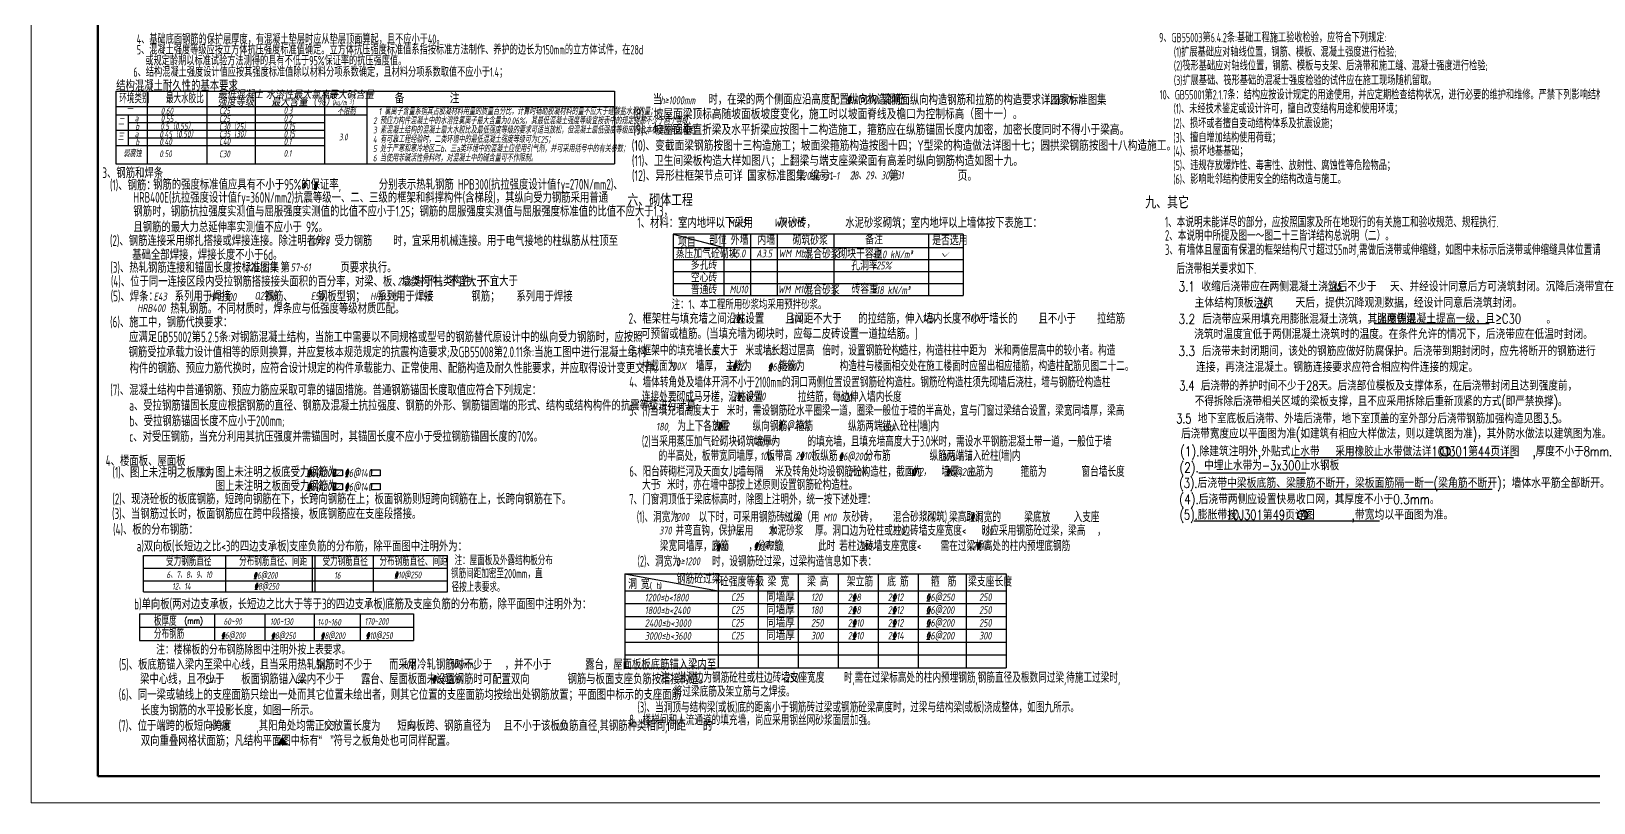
# Model space of a CAD drawing. Extents: x 3968514 to 5230306, y -516551 to -228246.
# Drawn here: x 4070255 to 4128825, y -359553 to -330640 of the extents above; entities that cross this region are included whole.
import ezdxf

# ---------------------------------------------------------------- set-up
doc = ezdxf.new("R2010")
doc.units = 0
doc.header["$LTSCALE"] = 1000
doc.header["$MEASUREMENT"] = 0
doc.layers.add('FRAME', color=3, linetype='Continuous', lineweight=18)
for name, color, linetype in [('PUB_TEXT', 7, 'Continuous'), ('PUB_TITLE', 4, 'Continuous'), ('REIN', 2, 'Continuous'), ('SM', 50, 'Continuous'), ('supertext', 140, 'Continuous'), ('TEXT', 7, 'Continuous'), ('梁__实线', 4, 'Continuous'), ('表格', 3, 'Continuous')]:
    doc.layers.add(name, color=color, linetype=linetype)
doc.styles.add('HZ', font='txt.shx', dxfattribs={"width": 0.8, "bigfont": 'hztxt.shx'})
doc.styles.add('SIM', font='italict.shx', dxfattribs={"width": 0.75, "oblique": 10, "bigfont": 'tssdchn.shx'})
doc.styles.add('TANG', font='simplex.shx', dxfattribs={"width": 0.8, "bigfont": 'hztxts.shx'})
doc.styles.add('TSSD_CHINA', font='tssdeng.shx', dxfattribs={"width": 0.7, "bigfont": 'tssdchn.shx'})
doc.styles.add('TSSD_Norm', font='tssdeng.shx', dxfattribs={"width": 0.7, "bigfont": 'hztxt.shx'})
doc.styles.add('TSSD_REIN', font='Tssdeng.shx', dxfattribs={"width": 0.7, "bigfont": 'hztxt.shx'})
doc.styles.add('黑体', font='simhei.ttf', dxfattribs={"width": 0.8, "height": 0.2})

# ---------------------------------------------------------------- blocks, each defined once
blk = doc.blocks.new('A$C13BB0AFF')
at = {"layer": 'TEXT'}
blk.add_lwpolyline([(13, 149, 31.2, 25.2, 0), (98, 20, 25.2, 0, 0), (346, 251, 0, 0, 0)], format="xyseb", dxfattribs=at)
blk = doc.blocks.new('A$C0B803521')
at = {"layer": 'FRAME', "lineweight": 18}
for p, q in [((-100043, 93652), (-100043, 34252)), ((-100043, 34252), (-15943, 34252))]:
    blk.add_line(p, q, dxfattribs=at)
at = {"layer": 'FRAME', "lineweight": 140}
for p, q in [((-97543, 92652), (-97543, 35252)), ((-97543, 35252), (-16943, 35252))]:
    blk.add_line(p, q, dxfattribs=at)

msp = doc.modelspace()

# ---------------------------------------------------------------- hatches: boundary and pattern name
at = {"layer": 'REIN'}
msp.add_hatch(color=256, dxfattribs=at).paths.add_polyline_path([(4079807.63881, -357360.99426), (4079825.80269, -357360.99426), (4079662.3396, -357106.93797), (4079498.87651, -357360.99426)])

# ---------------------------------------------------------------- linework, layer by layer
at = {"color": 7}
for p, q in [((4073431.25964, -332880.93459), (4073431.25964, -334888.98018)), ((4073431.25964, -332880.93459), (4092124.07736, -332880.93459)), ((4082830.95716, -332881.42387), (4082830.95716, -334637.08537)), ((4082830.95716, -333169.42387), (4082830.95716, -335604.93679)), ((4092124.07736, -332880.93459), (4092124.07736, -334888.98018)), ((4073431.25964, -333421.31868), (4073431.25964, -335604.93679)), ((4092124.07736, -333421.31868), (4092124.07736, -335604.93679))]:
    msp.add_line(p, q, dxfattribs=at)
at = {"color": 3}
for p, q in [((4074601.25964, -332881.42387), (4074601.25964, -334637.08537)), ((4074601.25964, -333169.42387), (4074601.25964, -335604.93679)), ((4076836.24864, -332881.42387), (4076836.24864, -334637.08537)), ((4076836.24864, -333169.42387), (4076836.24864, -335604.93679)), ((4078644.4976, -332881.42387), (4078644.4976, -334637.08537)), ((4078644.4976, -333169.42387), (4078644.4976, -335604.93679)), ((4081253.31035, -332881.42387), (4081253.31035, -334637.08537)), ((4081253.31035, -333169.42387), (4081253.31035, -335604.93679))]:
    msp.add_line(p, q, dxfattribs=at)
for p, q in [((4073431.25964, -333462.13948), (4092124.07736, -333462.13948)), ((4073431.25964, -333773.08537), (4082830.95716, -333773.08537)), ((4073881.25964, -333773.08537), (4073881.25964, -334925.08537)), ((4073431.25964, -334349.08537), (4081253.31035, -334349.08537)), ((4073881.25964, -334061.08537), (4081253.31035, -334061.08537)), ((4073431.25964, -334925.08537), (4081253.31035, -334925.08537)), ((4073881.25964, -334637.08537), (4081253.31035, -334637.08537)), ((4073431.25964, -335604.93679), (4092124.07736, -335604.93679)), ((4094315.31303, -338248.50052), (4096215.31303, -338748.50052)), ((4077121.50071, -352475.9292), (4077121.50071, -353473.27978))]:
    msp.add_line(p, q)
for points in [[(4081594.91797, -347071.13501), (4081919.8206, -347071.13501), (4081919.8206, -347304.79785), (4081594.91797, -347304.79785)], [(4083004.59593, -347071.13501), (4083329.49856, -347071.13501), (4083329.49856, -347304.79785), (4083004.59593, -347304.79785)], [(4081594.91797, -347592.85176), (4081919.8206, -347592.85176), (4081919.8206, -347826.51461), (4081594.91797, -347826.51461)], [(4083004.59593, -347592.85176), (4083329.49856, -347592.85176), (4083329.49856, -347826.51461), (4083004.59593, -347826.51461)]]:
    msp.add_lwpolyline(points, close=True, dxfattribs=at)
at = {"layer": 'PUB_TEXT'}
for p, q in [((4074456.92847, -351652.78275), (4074456.92847, -350284.65278)), ((4074456.92847, -350764.78705), (4085857.01118, -350764.78705)), ((4074457.42847, -350284.15278), (4085856.51118, -350284.15278)), ((4075510.30215, -350596.44559), (4075510.80215, -350595.94559)), ((4075510.30215, -350596.44559), (4075510.80215, -350595.94559)), ((4077553.63098, -351653.28275), (4077553.63098, -350284.15278)), ((4080797.38737, -351653.28275), (4080797.38737, -350284.15278)), ((4080891.26334, -351653.28275), (4080891.26334, -350284.15278)), ((4083080.05918, -351653.28275), (4083080.05918, -350284.15278)), ((4085856.51118, -350284.15278), (4085857.01118, -350284.65278)), ((4085856.51118, -350284.15278), (4085857.01118, -350284.65278)), ((4085856.51118, -350284.15278), (4085857.01118, -350284.65278)), ((4085857.01118, -351652.78275), (4085857.01118, -350284.65278)), ((4074456.92847, -351234.59392), (4085857.01118, -351234.59392)), ((4074457.42847, -351653.28275), (4085856.51118, -351653.28275)), ((4085856.51118, -351653.28275), (4085857.01118, -351652.78275)), ((4074316.93871, -352476.4292), (4074317.43871, -352475.9292)), ((4074316.93871, -352476.4292), (4074316.93871, -353472.77978)), ((4074317.43871, -352475.9292), (4084581.76974, -352475.9292)), ((4074316.93871, -352974.60604), (4084582.26974, -352974.60604)), ((4074317.43871, -353473.27978), (4084581.76974, -353473.27978))]:
    msp.add_line(p, q, dxfattribs=at)
at = {"layer": 'PUB_TEXT', "const_width": 30}
msp.add_lwpolyline([(4079807.63881, -357360.99426), (4079498.87651, -357360.99426), (4079662.3396, -357106.93797), (4079825.80269, -357360.99426), (4079517.04039, -357360.99426)], dxfattribs=at)
at = {"layer": 'SM', "color": 0}
for p, q in [((4079012.21488, -352475.9292), (4079012.21488, -353473.27978)), ((4080856.78305, -352475.9292), (4080856.78305, -353473.27978)), ((4082588.00567, -352475.9292), (4082588.00567, -353473.27978)), ((4084582.26974, -352476.4292), (4084582.26974, -353472.77978))]:
    msp.add_line(p, q, dxfattribs=at)
at = {"layer": 'supertext'}
for p, q in [((4118897.4999, -340373.05634, -49.38834), (4119448.83071, -340373.05634, -49.38834)), ((4116189.6173, -340991.30903, -49.38834), (4116589.41309, -340991.30903, -49.38834)), ((4120597.41903, -341593.7482, -49.38834), (4124906.99519, -341593.7482, -49.38834))]:
    msp.add_line(p, q, dxfattribs=at)
at = {"layer": 'supertext', "color": 0, "ltscale": 50}
for p, q in [((4117609.12083, -346610.39268, -49.38834), (4125814.30839, -346610.39268, -49.38834)), ((4114019.79874, -347187.49087, -49.38834), (4118026.62597, -347187.49087, -49.38834)), ((4114860.57084, -347795.63694, -49.38834), (4125016.16046, -347795.63694, -49.38834)), ((4113838.35654, -348987.49313, -49.38834), (4120792.40785, -348987.49313, -49.38834))]:
    msp.add_line(p, q, dxfattribs=at)
for centre in [(4123259.50673, -346385.88406, -49.38834), (4117912.3494, -348771.36346, -49.38834)]:
    msp.add_circle(centre, 182.04331, dxfattribs=at)
at = {"layer": '表格'}
for p, q in [((4105186.20665, -338248.50052), (4094315.31303, -338248.50052)), ((4094315.31303, -338248.50052), (4094315.31303, -340548.50052)), ((4096215.31303, -338248.50052), (4096215.31303, -340548.50052)), ((4097215.31303, -338248.50052), (4097215.31303, -340548.50052)), ((4098215.31303, -338248.50052), (4098215.31303, -340548.50052)), ((4098215.31303, -338248.50052), (4098215.31303, -340548.50052)), ((4100343.82464, -338248.50052), (4100343.82464, -340548.50052)), ((4103888.5327, -338248.50052), (4103888.5327, -340548.50052)), ((4105186.20665, -338248.50052), (4105186.20665, -340548.50052)), ((4094315.31303, -338748.50052), (4105186.20665, -338748.50052)), ((4094315.31303, -339198.50052), (4105186.20665, -339198.50052)), ((4094315.31303, -339648.50052), (4105186.20665, -339648.50052)), ((4094315.31303, -340098.50052), (4105186.20665, -340098.50052)), ((4094315.31303, -340548.50052), (4105186.20665, -340548.50052)), ((4092502.30498, -350971.0699), (4092502.30498, -354491.0699)), ((4092502.30498, -350971.0699), (4106802.30498, -350971.0699)), ((4092502.30498, -350971.0699), (4096002.30498, -351611.0699)), ((4096002.30498, -350971.0699), (4096002.30498, -354491.0699)), ((4097502.30498, -350971.0699), (4097502.30498, -354491.0699)), ((4099002.30498, -350971.0699), (4099002.30498, -354491.0699)), ((4100502.30498, -350971.0699), (4100502.30498, -354491.0699)), ((4102002.30498, -350971.0699), (4102002.30498, -354491.0699)), ((4103502.30498, -350971.0699), (4103502.30498, -354491.0699)), ((4105302.30498, -350971.0699), (4105302.30498, -354491.0699)), ((4106802.30498, -350971.0699), (4106802.30498, -354491.0699)), ((4092502.30498, -351611.0699), (4106802.30498, -351611.0699)), ((4092502.30498, -352091.0699), (4106802.30498, -352091.0699)), ((4092502.30498, -352571.0699), (4106802.30498, -352571.0699)), ((4092502.30498, -353051.0699), (4106802.30498, -353051.0699)), ((4092502.30498, -353531.0699), (4106802.30498, -353531.0699)), ((4092502.30498, -354011.0699), (4106802.30498, -354011.0699)), ((4092502.30498, -354491.0699), (4106802.30498, -354491.0699))]:
    msp.add_line(p, q, dxfattribs=at)

# ---------------------------------------------------------------- block references
msp.add_blockref('A$C0B803521', (4170297.64127, -393805.3043))
at = {"layer": '梁__实线'}
for p in [(4104399.27178, -339110.84536), (4081594.91797, -347304.79785), (4081594.91797, -347826.51461)]:
    msp.add_blockref('A$C13BB0AFF', p, dxfattribs=at)

# ---------------------------------------------------------------- texts
at = {"layer": 'PUB_TEXT'}
for s, height, rotation, style, width, p in [('    4、基础底面钢筋的保护层厚度，有混凝土垫层时应从垫层顶面算起，且不应小于40。', 350, 360, 'TSSD_Norm', 0.65, (4073644.63133, -331110.16321)), ('9、GB55003第6.4.2条:基础工程施工验收检验，应符合下列规定:', 350, 360, 'TSSD_Norm', 0.65, (4112530.45818, -331051.49545, -24.69417)), ('    5、混凝土强度等级应按立方体抗压强度标准值确定。立方体抗压强度标准值系指按标准方法制作、养护的边长为150mm的立方体试件，在28d', 350, 360, 'TSSD_Norm', 0.65, (4073644.63133, -331508.1833)), ('(1)扩展基础应对轴线位置，钢筋、模板、混凝土强度进行检验; ', 350, 360, 'TSSD_Norm', 0.65, (4113085.96055, -331593.82131, -24.69417)), ('6、结构混凝土强度设计值应按其强度标准值除以材料分项系数确定，且材料分项系数取值不应小于1.4；', 350, 360, 'TSSD_Norm', 0.65, (4074082.39981, -332345.02135)), ('  或规定龄期以标准试验方法测得的具有不低于95%%%保证率的抗压强度值。', 350, 360, 'TSSD_Norm', 0.65, (4074248.93964, -331918.20561)), ('(2)筏形基础应对轴线位置，钢筋、模板与支架、后浇带和施工缝、混凝士强度进行检验; ', 350, 360, 'TSSD_Norm', 0.65, (4113085.96055, -332108.17046, -24.69417)), ('结构混凝土耐久性的基本要求', 400, 360, 'TSSD_Norm', 0.65, (4073435.56964, -332874.70008)), ('(3)扩展基础、筏形基础的混凝士强度检验的试件应在施工现场随机留取。', 350, 360, 'TSSD_Norm', 0.65, (4113085.96055, -332656.61995, -24.69417)), ('环境类别', 350, 360, 'TSSD_Norm', 0.6, (4073554.74545, -333335.10025)), ('最大水胶比', 350, 360, 'TSSD_Norm', 0.6, (4075305.5661, -333336.15693)), ('备          注', 350, 360, 'TSSD_Norm', 0.8, (4083877.65521, -333336.15693)), ('当           时，在梁的两个侧面应沿高度配置纵向构造钢筋', 400, 360, 'TSSD_Norm', 0.65, (4093553.54123, -333390.73608)), ('梁侧面纵向构造钢筋和拉筋的构造要求详国家标准图集', 400, 360, 'TSSD_Norm', 0.65, (4102135.19672, -333405.86611)), ('10、GB55001第2.1.7条：结构应按设计规定的用途使用，并应定期检查结构状况，进行必要的维护和维修。严禁下列影响结构使用安全的行为：', 350, 360, 'TSSD_Norm', 0.65, (4112553.02316, -333195.89109, -49.38834)), ('(8)、坡屋面梁顶标高随坡面板坡度变化，施工时以坡面脊线及檐口为控制标高（图十一）。', 400, 360, 'TSSD_CHINA', 0.7, (4092819.73505, -333939.83533)), ('(1)、未经技术鉴定或设计许可，擅自改变结构用途和使用环境；', 350, 360, 'TSSD_Norm', 0.65, (4113078.7887, -333715.93965, -49.38834)), ('(9)、坡屋面垂直折梁及水平折梁应按图十二构造施工，箍筋应在纵筋锚固长度内加密，加密长度同时不得小于梁高。', 400, 360, 'TSSD_CHINA', 0.7, (4092819.72274, -334527.65613)), ('(2)、损坏或者擅自变动结构体系及抗震设施；', 350, 360, 'TSSD_Norm', 0.65, (4113064.70227, -334269.88634, -49.38834)), ('(3)、擅自增加结构使用荷载；', 350, 360, 'TSSD_Norm', 0.65, (4113064.70227, -334802.28941, -49.38834)), ('(10)、变截面梁钢筋按图十三构造施工；坡面梁箍筋构造按图十四；Y型梁的构造做法详图十七；圆拱梁钢筋按图十八构造施工。', 400, 360, 'TSSD_CHINA', 0.7, (4092762.58558, -335120.40682)), ('(4)、损坏地基基础；', 350, 360, 'TSSD_Norm', 0.65, (4113064.70227, -335305.2917, -49.38834)), ('(11)、卫生间梁板构造大样如图八；上翻梁与端支座梁梁面有高差时纵向钢筋构造如图十九。', 400, 360, 'TSSD_CHINA', 0.7, (4092766.64648, -335689.33916)), ('(5)、违规存放爆炸性、毒害性、放射性、腐蚀性等危险物品；', 350, 360, 'TSSD_Norm', 0.65, (4113064.70227, -335841.34502, -49.38834)), ('3、钢筋和焊条 ', 400, 360, 'TSSD_Norm', 0.65, (4072918.85105, -336144.68697)), ('(1)、钢筋：', 400, 360, 'TSSD_Norm', 0.65, (4073204.2925, -336603.33686)), ('钢筋的强度标准值应具有不小于95%%%的保证率,         分别表示热轧钢筋 HPB300(抗拉强度设计值fy=270N/mm2)、', 400, 0.0000003735, 'TSSD_Norm', 0.65, (4074819.70762, -336578.98326)), ('(12)、异形柱框架节点可详 国家标准图集 编号：           第             页。', 400, 360, 'TSSD_CHINA', 0.7, (4092769.07164, -336248.10169)), ('(6)、影响毗邻结构使用安全的结构改造与施工。', 350, 360, 'TSSD_Norm', 0.65, (4113064.70227, -336358.85683, -49.38834)), ('HRB400E(抗拉强度设计值fy=360N/mm2)抗震等级一、二、三级的框架和斜撑构件(含梯段)，其纵向受力钢筋采用普通', 400, 0.0000003735, 'TSSD_Norm', 0.65, (4074083.77111, -337068.01709)), ('钢筋时，钢筋抗拉强度实测值与屈服强度实测值的比值%%145不应小于1.25；钢筋的屈服强度实测值与屈服强度标准值的比值不应大于1.3，', 400, 0.0000003735, 'TSSD_Norm', 0.65, (4074083.77111, -337584.10018)), ('且钢筋的最大力总延伸率实测值不应小于 9%%%。', 400, 0.0000003735, 'TSSD_Norm', 0.65, (4074082.63348, -338173.2578)), ('1、材料：室内地坪以下采用      灰砂砖，    \x91   水泥砂浆砌筑；室内地坪以上墙体按下表施工：', 400, 360, 'TSSD_Norm', 0.65, (4092976.14394, -338013.0849)), ('1、本说明未能详尽的部分，应按照国家及所在地现行的有关施工和验收规范、规程执行.', 400, 360, 'TSSD_Norm', 0.6, (4112754.23992, -337988.60369, -24.69417)), ('(2)、钢筋连接采用绑扎搭接或焊接连接。除注明者外，受力钢筋     时，宜采用机械连接。用于电气接地的柱纵筋从柱顶至', 400, 360, 'TSSD_Norm', 0.65, (4073204.2925, -338687.07701)), ('项目', 350, 360, 'TSSD_Norm', 0.7, (4094500.77617, -338727.27998)), ('部位', 350, 360, 'TSSD_Norm', 0.7, (4095666.31094, -338632.94412)), ('外墙', 350, 360, 'TSSD_Norm', 0.7, (4096475.13064, -338642.93469)), ('内墙', 350, 360, 'TSSD_Norm', 0.7, (4097475.13064, -338642.93469)), ('砌筑砂浆', 350, 360, 'TSSD_Norm', 0.7, (4098793.70892, -338650.82564)), ('备注', 350, 360, 'TSSD_Norm', 0.7, (4101519.256, -338629.79136)), ('是否选用', 350, 360, 'TSSD_Norm', 0.7, (4104026.72522, -338656.08422)), ('2、本说明中所提及图一～图二十三皆详结构总说明（二）。', 400, 360, 'TSSD_Norm', 0.6, (4112754.23992, -338492.83423, -24.69417)), ('\x91基础全部焊接，焊接长度不小于6d。', 400, 360, 'TSSD_Norm', 0.65, (4074040.96667, -339211.78564)), ('蒸压加气砼砌块', 350, 360, 'TSSD_Norm', 0.7, (4094415.45743, -339146.31494)), ('混合砂浆', 350, 360, 'TSSD_Norm', 0.7, (4099237.62018, -339161.38943)), ('砌块干容重', 350, 360, 'TSSD_Norm', 0.7, (4100511.66706, -339156.00359)), ('3、有墙体且屋面有保温的框架结构尺寸超过55m时,需做后浇带或伸缩缝，如图中未标示后浇带或伸缩缝具体位置请及向设计院反应。', 400, 360, 'TSSD_Norm', 0.6, (4112754.23992, -339023.4163, -24.69417)), ('(3)、热轧钢筋连接和锚固长度按标准图集', 400, 360, 'TSSD_Norm', 0.65, (4073218.59126, -339692.81413)), ('第            页要求执行。', 400, 360, 'TSSD_Norm', 0.65, (4079595.30496, -339685.89427)), ('多孔砖', 350, 360, 'TSSD_Norm', 0.7, (4094979.5772, -339573.39657)), ('空心砖', 350, 360, 'TSSD_Norm', 0.7, (4094979.5772, -340048.77742)), ('孔洞率', 350, 360, 'TSSD_Norm', 0.7, (4100990.04687, -339597.42555)), ('后浇带相关要求如下.', 400, 360, 'TSSD_Norm', 0.6, (4113181.9729, -339732.68094, -24.69417)), ('(4)、位于同一连接区段内受拉钢筋搭接接头面积的百分率，对梁、板、墙类构件，不宜大于', 400, 360, 'TSSD_Norm', 0.65, (4073239.49829, -340212.24747)), ('对于柱类构件，不宜大于', 400, 360, 'TSSD_Norm', 0.65, (4084637.38967, -340194.91342)), ('普通砖', 350, 360, 'TSSD_Norm', 0.7, (4094979.5772, -340498.83056)), ('混合砂浆', 350, 360, 'TSSD_Norm', 0.7, (4099237.62018, -340511.38943)), ('砖容重', 350, 360, 'TSSD_Norm', 0.7, (4101004.35895, -340478.36332)), ('(5)、焊条：    系列用于焊接        钢筋、      钢板型钢；   系列用于焊接         钢筋；    系列用于焊接', 400, 360, 'TSSD_Norm', 0.65, (4073231.34758, -340766.8584)), ('          热轧钢筋。不同材质时，焊条应与低强度等级材质匹配。', 400, 360, 'TSSD_Norm', 0.65, (4073890.03389, -341226.20595)), ('注：1、本工程所用砂浆均采用预拌砂浆。', 360, 0.0000004269, 'TSSD_Norm', 0.65, (4094262.21017, -341059.10275)), ('(6)、施工中，钢筋代换要求：', 400, 360, 'TSSD_Norm', 0.65, (4073211.96098, -341735.5306)), ('2、框架柱与填充墙之间沿柱设置     且间距不大于    的拉结筋，伸入墙内长度不小于墙长的     且不小于     拉结筋', 400, 360, 'TSSD_Norm', 0.65, (4092645.37828, -341603.72922)), ('应满足GB55002第5.2.5条:对钢筋混凝土结构，当施工中需要以不同规格或型号的钢筋替代原设计中的纵向受力钢筋时，应按照', 400, 360, 'TSSD_Norm', 0.65, (4073921.13458, -342292.9031)), ('可预留或植筋。(当填充墙为砌块时，应每二皮砖设置一道拉结筋。)', 400, 360, 'TSSD_Norm', 0.65, (4093120.16405, -342171.59246)), ('钢筋受拉承载力设计值相等的原则换算，并应复核本规范规定的抗震构造要求;及GB55008第2.0.11条:当施工图中进行混凝土结构', 400, 360, 'TSSD_Norm', 0.65, (4073901.43202, -342857.6903)), ('3、框架中的填充墙长度大于  米或墙长超过层高  倍时，设置钢筋砼构造柱，构造柱柱中距为  米和两倍层高中的较小者。构造', 400, 360, 'TSSD_Norm', 0.6, (4092686.27255, -342793.98453)), ('构件的钢筋、预应力筋代换时，应符合设计规定的构件承载能力、正常使用、配筋构造及耐久性能要求，并应取得设计变更文件。', 400, 360, 'TSSD_Norm', 0.65, (4073937.93156, -343456.97104)), ('柱截面为     墙厚， 主筋为       箍筋为         构造柱与楼面相交处在施工楼面时应留出相应插筋，构造柱配筋见图二十二。', 400, 360, 'TSSD_Norm', 0.6, (4093141.30847, -343379.26541)), ('4、墙体转角处及墙体开洞不小于2100mm的洞口两侧位置设置钢筋砼构造柱。钢筋砼构造柱须先砌墙后浇柱，墙与钢筋砼构造柱', 400, 360, 'TSSD_Norm', 0.6, (4092674.78269, -343986.64796)), ('(7)、混凝土结构中普通钢筋、预应力筋应采取可靠的锚固措施。普通钢筋锚固长度取值应符合下列规定：', 400, 360, 'TSSD_Norm', 0.65, (4073214.89065, -344281.39247)), ('连接处要砌成马牙槎，沿柱设置         拉结筋，每边伸入墙内长度 ', 400, 360, 'TSSD_Norm', 0.6, (4093145.66775, -344537.32217)), ('a、受拉钢筋锚固长度应根据钢筋的直径、钢筋及混凝土抗拉强度、钢筋的外形、钢筋锚固端的形式、结构或结构构件的抗震等级进行计算;', 400, 360, 'TSSD_Norm', 0.65, (4073928.27444, -344859.39437)), ('5、(1)当填充墙高度大于  米时，需设钢筋砼水平圈梁一道，圈梁一般位于墙的半高处，宜与门窗过梁结合设置，梁宽同墙厚，梁高', 400, 360, 'TSSD_Norm', 0.6, (4092668.91115, -345048.98556)), ('b、受拉钢筋锚固长度不应小于200mm;', 400, 360, 'TSSD_Norm', 0.65, (4073935.68094, -345442.7277)), ('     为上下各放置      纵向钢筋，箍筋         纵筋两端锚入砼柱(墙)内', 400, 360, 'TSSD_Norm', 0.6, (4093747.31035, -345629.08298)), ('c、对受压钢筋，当充分利用其抗压强度并需锚固时，其锚固长度不应小于受拉钢筋锚固长度的70%%%。', 400, 360, 'TSSD_Norm', 0.65, (4073928.27444, -346026.06103)), ('(2)\x91当采用蒸压加气砼砌块砌筑墙厚为       的填充墙，且填充墙高度大于3.0米时，需设水平钢筋混凝土带一道，一般位于墙', 400, 360, 'TSSD_Norm', 0.6, (4093145.54345, -346206.70693)), ('4、楼面板、屋面板 ', 400, 360, 'TSSD_Norm', 0.65, (4073044.64904, -346933.89882)), ('的半高处，板带宽同墙厚， 板带高     板纵筋       分布筋          纵筋两端锚入砼柱(墙)内', 400, 360, 'TSSD_Norm', 0.6, (4093772.68846, -346743.55545)), ('(1)、图上未注明之板厚为', 400, 360, 'TSSD_Norm', 0.65, (4073297.38839, -347369.27084)), ('图上未注明之板底受力钢筋为                    ', 400, 360, 'TSSD_Norm', 0.65, (4077168.88733, -347353.54719)), ('6、阳台砖砌栏河及天面女儿墙每隔   米及转角处均设钢筋砼构造柱，截面为     墙厚，主筋为       箍筋为         窗台墙长度', 400, 360, 'TSSD_Norm', 0.6, (4092675.81955, -347336.82542)), ('图上未注明之板面受力钢筋为                    ', 400, 360, 'TSSD_Norm', 0.65, (4077168.88733, -347875.26395)), ('大于  米时，亦在墙中部按上述原则设置钢筋砼构造柱。', 400, 360, 'TSSD_Norm', 0.6, (4093150.49532, -347831.64211)), ('(3)、当钢筋过长时，板面钢筋应在跨中段搭接，板底钢筋应在支座段搭接。 ', 400, 360, 'TSSD_Norm', 0.65, (4073283.78938, -348917.86808)), ('(2)、现浇砼板的板底钢筋，短跨向钢筋在下，长跨向钢筋在上；板面钢筋则短跨向钢筋在上，长跨向钢筋在下。', 400, 360, 'TSSD_Norm', 0.65, (4073292.67225, -348366.40724)), ('7、门窗洞顶低于梁底标高时，除图上注明外，统一按下述处理：', 400, 360, 'TSSD_Norm', 0.6, (4092670.01514, -348377.61376)), ('(4)、板的分布钢筋：', 400, 360, 'TSSD_Norm', 0.65, (4073322.48374, -349508.6808)), ('(1)、洞宽为     以下时，可采用钢筋砖过梁（用      灰砂砖，    混合砂浆砌筑),梁高取洞宽的      梁底放      入支座', 400, 360, 'TSSD_Norm', 0.6, (4092955.45659, -349039.55072)), ('    并弯直钩，保护层用    水泥砂浆   厚。洞口边为砼柱或柱边砖墙支座宽度<    时应采用钢筋砼过梁，梁高   ，', 400, 360, 'TSSD_Norm', 0.6, (4093819.77881, -349547.66112)), ('a)\x91双向板(长短边之比<3的四边支承板)支座负筋的分布筋，除平面图中注明外为：  ', 400, 360, 'TSSD_Norm', 0.65, (4074207.9255, -350135.35667)), ('梁宽同墙厚，底筋     ，分布筋         此时 若柱边砖墙支座宽度<     需在过梁标高处的柱内预埋底钢筋 ', 400, 360, 'TSSD_Norm', 0.6, (4093819.77881, -350123.91822)), ('受力钢筋直径', 350, 360, 'TSSD_Norm', 0.6, (4075310.03282, -350674.97405)), ('分布钢筋直径、间距', 350, 360, 'TSSD_Norm', 0.6, (4078048.47262, -350674.97405)), ('受力钢筋直径', 350, 360, 'TSSD_Norm', 0.6, (4081171.24271, -350674.97405)), ('分布钢筋直径、间距', 350, 360, 'TSSD_Norm', 0.6, (4083307.27949, -350674.97405)), ('\x91 钢筋间距加密至200mm，直 ', 350, 360, 'TSSD_Norm', 0.6, (4085847.96842, -351140.17908)), ('    \x91 注：屋面板及外露结构板分布 ', 350, 360, 'TSSD_Norm', 0.6, (4085411.24149, -350646.91968)), ('(2)、洞宽为        时，设钢筋砼过梁，过梁构造信息如下表：', 400, 360, 'TSSD_Norm', 0.6, (4092984.84833, -350701.48685)), (' 径按上表要求。', 350, 360, 'TSSD_Norm', 0.6, (4085867.71614, -351652.41026)), ('洞 宽', 350, 360, 'TSSD_Norm', 0.7, (4092627.68756, -351544.18594)), ('钢筋砼过梁', 350, 360, 'TSSD_Norm', 0.7, (4094447.41997, -351339.68687)), ('砼强度等级', 350, 360, 'TSSD_Norm', 0.7, (4096071.34103, -351445.85023)), ('梁 宽', 350, 360, 'TSSD_Norm', 0.7, (4097855.82602, -351445.85023)), ('梁 高', 350, 360, 'TSSD_Norm', 0.7, (4099337.86823, -351445.85023)), ('架立筋', 350, 360, 'TSSD_Norm', 0.7, (4100822.54633, -351445.85023)), ('底 筋', 350, 360, 'TSSD_Norm', 0.7, (4102337.86823, -351445.85023)), ('箍  筋', 350, 360, 'TSSD_Norm', 0.7, (4103975.17398, -351445.85023)), ('梁支座长度', 350, 360, 'TSSD_Norm', 0.7, (4105371.34103, -351445.85023)), ('b)\x91单向板(两对边支承板，长短边之比大于等于3的四边支承板)底筋及支座负筋的分布筋，除平面图中注明外为：   ', 400, 360, 'TSSD_Norm', 0.65, (4074113.60303, -352304.3345)), ('板厚度', 350, 360, 'TSSD_Norm', 0.6, (4074852.92218, -352917.20736)), (' 分布钢筋 ', 350, 360, 'TSSD_Norm', 0.6, (4074711.28027, -353405.5577)), ('     注：楼梯板的分布钢筋除图中注明外按上表要求。', 350, 360, 'HZ', 0.7, (4073748.88482, -353997.40508)), ('(5)、板底筋锚入梁内至梁中心线，且当采用热轧钢筋时不少于    而采用冷轧钢筋时不少于   ，并不小于        露台，屋面板板底筋锚入梁内至', 400, 360, 'TSSD_Norm', 0.65, (4073543.45515, -354567.64533)), ('梁中心线，且不少于    板面钢筋锚入梁内不少于    露台、屋面板面未设置钢筋时可配置双向         钢筋与板面支座负筋按搭接构造。', 400, 360, 'TSSD_Norm', 0.65, (4074335.68935, -355111.84416)), ('注：当洞边为钢筋砼柱或柱边砖墙支座宽度     时,需在过梁标高处的柱内预埋钢筋,钢筋直径及根数同过梁,待施工过梁时,', 400, 360, 'TSSD_Norm', 0.6, (4093831.0836, -355057.16641)), ('(6)、同一梁或轴线上的支座面筋只绘出一处而其它位置未绘出者，则其它位置的支座面筋均按绘出处钢筋放置；平面图中标示的支座面筋', 400, 360, 'TSSD_Norm', 0.65, (4073534.83844, -355698.13462)), ('将过梁底筋及架立筋与之焊接。', 400, 360, 'TSSD_Norm', 0.6, (4094338.9184, -355580.1639)), ('长度为钢筋的水平投影长度，如图一所示。', 400, 360, 'TSSD_Norm', 0.65, (4074363.01532, -356280.39277)), ('(3)、当洞顶与结构梁(或板)底的距离小于钢筋砖过梁或钢筋砼梁高度时，过梁与结构梁(或板)浇成整体，如图九所示。', 400, 360, 'TSSD_Norm', 0.6, (4092980.8549, -356171.37857)), ('(7)、位于端跨的板短向跨度      ,其阳角处均需正交放置长度为    短向板跨、钢筋直径为   且不小于该板负筋直径,其钢筋种类相同,间距    的', 400, 360, 'TSSD_Norm', 0.65, (4073531.76993, -356860.08446)), ('8、楼梯间和人流通道的填充墙，尚应采用钢丝网砂浆面层加强。', 400, 360, 'TSSD_Norm', 0.6, (4092670.01514, -356650.39088)), ('双向重叠网格状面筋；凡结构平面图中标有“  ”符号之板角处也可同样配置。', 400, 360, 'TSSD_Norm', 0.65, (4074363.01532, -357422.57846))]:
    msp.add_text(s, height=height, rotation=rotation, dxfattribs=dict(at, style=style, width=width)).set_placement(p)
at = {"layer": 'PUB_TEXT', "color": 4, "style": 'TSSD_Norm'}
for s, height, oblique, width, p in [('最低混凝土', 280, 9.9999999999, 0.9, (4077243.18724, -333159.02527)), ('强度等级', 280, 9.9999999999, 0.9, (4077243.18724, -333433.81925)), ('水溶性最大氯离子', 280, 9.9999999999, 0.9, (4079053.37443, -333170.36533)), ('最大含量（％）', 280, 9.9999999999, 0.9, (4079249.92905, -333446.11094)), ('最大碱含量', 280, 9.9999999999, 0.9, (4081398.90369, -333173.34113)), ('(kg/m  )', 200, 9.9999999999, 0.670209, (4081542.41246, -333413.20167)), ('3', 160, 9.9999999999, 0.670209, (4082179.97872, -333346.47253)), ('h', 300, 10, 0.65, (4093835.21311, -333374.77441)), ('\x931000mm', 300, 10, 0.65, (4093994.27477, -333379.71421)), ('\x8410@200。', 300, 10, 0.65, (4100814.36465, -333356.59696)), ('22G101-1', 295.442326, 10, 0.660027, (4108430.06386, -333358.90177)), ('(             )', 300, 10, 0.65, (4099081.0971, -336194.43981)), ('20SG331-1', 295.442326, 10, 0.660027, (4099162.21187, -336207.43869)), ('28、29、30、31', 300, 10, 0.65, (4100937.0724, -336191.82027)), ('MU15', 295.442326, 10, 0.660027, (4096377.97266, -337968.80853)), ('WM M15', 295.442326, 10, 0.660027, (4098094.6566, -337963.15436)), ('d\x9328', 300, 10, 0.65, (4080792.92249, -338620.08893)), ('A5.0', 290.953893, 9.9999999999, 0.670209, (4096433.23881, -339113.20284)), ('A3.5', 290.953893, 9.9999999999, 0.670209, (4097433.23881, -339113.20284)), ('WM Mb5', 290.953893, 9.9999999999, 0.670209, (4098267.05742, -339110.57539)), ('≤7.0 kN/m\x90\x8c3', 295.4423259, 10, 0.660027, (4101773.10045, -339151.80656)), ('22G101-1', 300, 10, 0.65, (4078283.48806, -339630.61983)), ('57~61', 295.442326, 10, 0.660027, (4079979.04078, -339637.40205)), ('≥25%', 295.442326, 10, 0.660027, (4101773.10045, -339567.23649)), ('25%；', 300, 10, 0.65, (4083981.08405, -340168.15357)), ('MU10', 290.953893, 9.9999999999, 0.670209, (4096433.23881, -340463.20284)), ('WM M10', 290.953893, 9.9999999999, 0.670209, (4098242.8711, -340460.57539)), ('≤18 kN/m\x90\x8c3', 295.4423259, 10, 0.660027, (4101773.10045, -340490.23366)), ('HRB400', 290.953893, 9.9999999999, 0.670209, (4074226.77707, -341162.01918)), ('E43', 295.442326, 10, 0.660027, (4074846.46661, -340731.99492)), ('Q235B', 286.53365, 10, 0.680548, (4078627.77121, -340696.45573)), ('E50', 282.18056, 10, 0.691047, (4080734.42018, -340711.5919)), ('HRB335', 277.893603, 10, 0.701707, (4082961.56317, -340713.77874)), ('E55', 273.671775, 9.9999999999, 0.712532, (4084766.72487, -340712.28292)), ('2%%1326，', 295.442326, 10, 0.660027, (4096515.25917, -341557.34997)), ('500', 295.442326, 10, 0.660027, (4098684.44438, -341557.34997)), ('1/5，', 295.442326, 10, 0.660027, (4103646.70831, -341545.68793)), ('1000', 295.442326, 10, 0.660027, (4105330.5228, -341538.40548)), ('5', 295.44233, 10, 0.660027, (4095782.29319, -342760.49453)), ('2', 295.44233, 10, 0.660027, (4097958.40527, -342758.94054)), ('5', 295.44233, 10, 0.660027, (4102747.03925, -342749.90699)), ('200X', 295.442326, 10, 0.660027, (4094133.62965, -343345.46412)), ('4\x8412，', 295.442326, 10, 0.660027, (4096355.04567, -343354.20818)), ('%%1326@200。', 295.4423259, 10, 0.660027, (4097870.41761, -343363.31571)), ('2%%1326@500', 295.4423259, 10, 0.660027, (4096549.25169, -344472.85922)), ('1000。', 295.442326, 10, 0.660027, (4100446.7612, -344513.61409)), ('4', 295.44233, 10, 0.660027, (4095451.99937, -344994.38831)), ('180,', 290.953893, 9.9999999999, 0.670209, (4093679.17456, -345604.76146)), ('2\x8412', 295.442326, 10, 0.660027, (4095830.03857, -345584.98775)), ('%%1326@200；', 295.4423259, 10, 0.660027, (4098246.44179, -345550.08929)), ('35d。', 295.442326, 10, 0.660027, (4102082.3306, -345629.01745)), ('120mm', 295.442326, 10, 0.660027, (4097270.66862, -346151.70347)), ('100，', 290.953893, 9.9999999999, 0.670209, (4097576.41378, -346715.06339)), ('2%%13210，', 295.442326, 10, 0.660027, (4098899.71869, -346698.4049)), ('%%1326@200；', 295.4423259, 10, 0.660027, (4100520.88404, -346724.99531)), ('30d。', 295.442326, 10, 0.660027, (4104364.25917, -346733.61267)), ('120；', 300, 10, 0.65, (4076527.75845, -347318.17765)), ('\x848@200', 300, 10, 0.65, (4080582.64957, -347344.01362)), ('\x846@140', 300, 10, 0.65, (4081992.32753, -347344.01362)), ('3', 295.44233, 10, 0.660027, (4096566.48379, -347298.45072)), ('200X', 295.442326, 10, 0.660027, (4100896.89403, -347309.06967)), ('4\x8412，', 295.442326, 10, 0.660027, (4103084.51177, -347294.91464)), ('%%1326@200。', 295.4423259, 10, 0.660027, (4104539.52613, -347305.15063)), ('\x848@200', 300, 10, 0.65, (4080582.64957, -347865.73037)), ('\x846@140', 300, 10, 0.65, (4081992.32753, -347865.73037)), ('5', 295.44233, 10, 0.660027, (4093664.47088, -347786.16827)), ('1200', 295.442326, 10, 0.660027, (4094332.94551, -348982.94679)), ('MU10', 295.442326, 10, 0.660027, (4098452.19698, -348992.12501)), ('M10', 295.442326, 10, 0.660027, (4099941.25154, -349009.81186)), ('1/4，', 295.442326, 10, 0.660027, (4103690.87536, -348972.71212)), ('3%%1328，', 295.442326, 10, 0.660027, (4105287.76488, -348995.2869)), ('370', 295.442326, 10, 0.660027, (4093790.67078, -349498.17054)), ('1:3', 295.442326, 10, 0.660027, (4096510.09549, -349502.74926)), ('30', 295.442326, 10, 0.660027, (4097882.82187, -349485.37482)), ('370', 290.953893, 9.9999999999, 0.670209, (4102527.78989, -349508.00951)), ('120', 286.53365, 10, 0.680548, (4105879.08948, -349531.73626)), ('2%%13210', 290.953893, 9.9999999999, 0.670209, (4095772.12187, -350111.49962)), ('%%1326@250,', 286.5336497, 10, 0.680548, (4097337.9158, -350070.8925)), ('180，', 286.53365, 10, 0.680548, (4101320.67762, -350095.05965)), ('2%%13210。', 277.893603, 10, 0.701707, (4105535.01555, -350052.40381)), ('b\x931200', 295.442326, 10, 0.660027, (4094426.16933, -350653.09088)), ('6、7、8、9、10', 250, 9.9999999999, 0.670209, (4075326.94332, -351131.83355)), (' 12、14', 250, 9.9999999999, 0.670209, (4075413.59801, -351567.41352)), ('%%1326@200', 250, 9.9999999999, 0.670209, (4078578.36832, -351156.23064)), ('%%1328@250', 250, 9.9999999999, 0.670209, (4078611.47638, -351567.41352)), (' 16', 250, 9.9999999999, 0.670209, (4081490.82967, -351156.53441)), ('%%13210@250', 250, 9.9999999999, 0.670209, (4083864.48608, -351140.2655)), ('1200\x92b<1800', 286.5336497, 10, 0.680548, (4093253.91237, -352006.34378)), ('C25', 286.53365, 10, 0.680548, (4096483.53634, -351995.27497)), ('120', 286.53365, 10, 0.680548, (4099483.53634, -351995.27497)), ('2%%1328', 282.18056, 10, 0.691047, (4100860.20803, -351995.27497)), ('2\x8412', 286.53365, 10, 0.680548, (4102360.20803, -351995.27497)), ('%%1326@250', 282.18056, 10, 0.691047, (4103793.43452, -351995.27497)), ('250', 286.53365, 10, 0.680548, (4105783.53634, -351995.27497)), ('1800\x92b<2400', 286.5336497, 10, 0.680548, (4093253.91237, -352486.34378)), ('C25', 286.53365, 10, 0.680548, (4096483.53634, -352475.27497)), ('180', 286.53365, 10, 0.680548, (4099483.53634, -352475.27497)), ('2%%1328', 286.53365, 10, 0.680548, (4100860.20803, -352475.27497)), ('2\x8412', 286.53365, 10, 0.680548, (4102360.20803, -352475.27497)), ('%%1326@200', 286.53365, 10, 0.680548, (4103793.43452, -352475.27497)), ('250', 286.53365, 10, 0.680548, (4105783.53634, -352475.27497)), ('%%1326@200', 250, 9.9999999999, 0.670209, (4077371.29155, -353408.51785)), ('60~90', 250, 9.9999999999, 0.670209, (4077467.75404, -352885.50836)), ('100~130', 250, 9.9999999999, 0.670209, (4079209.17607, -352892.84532)), ('%%1328@250', 250, 9.9999999999, 0.670209, (4079244.77438, -353417.00339)), ('140~160', 250, 9.9999999999, 0.670209, (4080985.33871, -352911.09493)), ('%%1328@200', 250, 9.9999999999, 0.670209, (4081105.01925, -353417.00114)), ('170~200', 250, 9.9999999999, 0.670209, (4082751.63456, -352883.07338)), ('%%13210@250', 250, 9.9999999999, 0.670209, (4082794.19666, -353412.7742)), ('2400\x92b<3000', 286.5336497, 10, 0.680548, (4093253.91237, -352966.34378)), ('3000\x92b<3600', 286.5336497, 10, 0.680548, (4093253.91237, -353446.34378)), ('C25', 286.53365, 10, 0.680548, (4096483.53634, -352955.27497)), ('C25', 286.53365, 10, 0.680548, (4096483.53634, -353435.27497)), ('250', 286.53365, 10, 0.680548, (4099483.53634, -352955.27497)), ('300', 286.53365, 10, 0.680548, (4099483.53634, -353435.27497)), ('2%%13210', 282.18056, 10, 0.691047, (4100860.20803, -352955.27497)), ('2%%13210', 282.18056, 10, 0.691047, (4100860.20803, -353435.27497)), ('2\x8412', 286.53365, 10, 0.680548, (4102360.20803, -352955.27497)), ('2\x8414', 286.53365, 10, 0.680548, (4102360.20803, -353435.27497)), ('%%1326@200', 286.53365, 10, 0.680548, (4103793.43452, -352955.27497)), ('%%1326@200', 286.53365, 10, 0.680548, (4103793.43452, -353435.27497)), ('250', 286.53365, 10, 0.680548, (4105783.53634, -352955.27497)), ('300', 286.53365, 10, 0.680548, (4105783.53634, -353435.27497)), ('5d；', 300, 10, 0.65, (4080898.41716, -354520.56977)), ('10d ', 300, 10, 0.65, (4084191.42589, -354520.56977)), ('100mm。', 300, 10, 0.65, (4085966.30164, -354520.56977)), ('15d。', 290.953893, 9.9999999999, 0.670209, (4076639.24415, -355070.48587)), ('La。', 300, 10, 0.65, (4080143.82315, -355061.04299)), ('%%1326@200，', 295.4423259, 10, 0.660027, (4085269.19002, -355070.33933)), ('<250', 295.442326, 10, 0.660027, (4098376.91698, -355022.37487)), ('\x933.6m', 295.442326, 10, 0.660027, (4076913.26113, -356802.90229)), ('1/3', 295.442326, 10, 0.660027, (4081190.27757, -356802.90229)), ('8，', 286.53365, 10, 0.680548, (4084335.37917, -356791.87546)), ('100 ', 290.953893, 9.9999999999, 0.670209, (4089905.29313, -356847.8052))]:
    msp.add_text(s, height=height, rotation=360, dxfattribs=dict(at, oblique=oblique, width=width)).set_placement(p)
at = {"layer": 'PUB_TEXT', "style": 'TSSD_Norm'}
for s, height, oblique, width, p in [('一', 250, 9.9999999999, 0.670209, (4073834.44014, -333705.94269)), ('a', 250, 9.9999999999, 0.670209, (4074137.57853, -334020.61869)), ('0.60', 250, 9.9999999999, 0.670209, (4075110.42051, -333756.17249)), ('0.55', 250, 9.9999999999, 0.670209, (4075110.42051, -334044.86226)), ('C25', 250, 9.9999999999, 0.670209, (4077297.9362, -333740.59281)), ('C25', 250, 9.9999999999, 0.670209, (4077297.9362, -334041.07109)), ('0.3', 250, 9.9999999999, 0.670209, (4079718.44664, -333733.50324)), ('0.2', 250, 9.9999999999, 0.670209, (4079718.44664, -334036.05489)), ('不限制', 250, 9.9999999999, 0.670209, (4081728.5831, -333758.43808)), (' 2 预应力构件混凝土中的水溶性氯离子最大含量为0.06%%%，其最低混凝土强度等级宜按表中的规定提高不少于两个等级；', 250, 9.9999999999, 0.670209, (4082947.24555, -334119.24483)), ('      1 氯离子含量系指其占胶凝材料用量的质量百分比，计算时辅助胶凝材料的量不应大于硅酸盐水泥的量；', 250, 9.9999999999, 0.670209, (4082534.31823, -333769.24483)), ('二 ', 250, 9.9999999999, 0.670209, (4073511.29985, -334160.05245)), ('a', 250, 9.9999999999, 0.670209, (4074137.57853, -334610.44944)), ('b', 250, 9.9999999999, 0.670209, (4074160.07853, -334327.81869)), ('0.45（0.50）', 250, 9.9999999999, 0.670209, (4075059.68222, -334622.2418)), ('0.5（0.55）', 250, 9.9999999999, 0.670209, (4075092.7533, -334324.23965)), ('C30（25）', 250, 9.9999999999, 0.670209, (4077297.9362, -334336.15676)), ('C35（30）', 250, 9.9999999999, 0.670209, (4077297.9362, -334618.56823)), ('0.15', 250, 9.9999999999, 0.670209, (4079718.44664, -334326.98331)), ('0.15', 250, 9.9999999999, 0.670209, (4079718.44664, -334618.05506)), (' 3 素混凝土结构的混凝土最大水胶比及最低强度等级的要求可适当放松，但混凝土最低强度等级应符合本标准的有关规定； ', 250, 9.9999999999, 0.670209, (4082947.24555, -334469.24483)), ('三', 250, 9.9999999999, 0.670209, (4073495.50927, -334726.45818)), ('b', 250, 9.9999999999, 0.670209, (4074160.07853, -334917.64944)), ('0.40', 250, 9.9999999999, 0.670209, (4075059.68222, -334901.09287)), ('C40', 250, 9.9999999999, 0.670209, (4077297.9362, -334904.63403)), ('0.1', 250, 9.9999999999, 0.670209, (4079718.44664, -334906.34333)), ('3.0', 250, 9.9999999999, 0.670209, (4081790.64509, -334728.87615)), ('5 处于严寒和寒冷地区二b、三a类环境中的混凝土应使用引气剂，并可采用括号中的有关参数；', 250, 9.9999999999, 0.670209, (4083061.23263, -335169.24483)), ('4 有可靠工程经验时，二类环境中的最低混凝土强度等级可为C25； ', 250, 9.9999999999, 0.670209, (4083061.23263, -334819.24483)), ('弱腐蚀', 250, 9.9999999999, 0.670209, (4073707.26994, -335353.68911)), ('0.50', 250, 9.9999999999, 0.670209, (4075059.68222, -335357.73233)), ('C30', 250, 9.9999999999, 0.670209, (4077297.9362, -335361.2735)), ('0.1', 250, 9.9999999999, 0.670209, (4079718.44664, -335339.24217)), ('6 当使用非碱活性骨料时，对混凝土中的碱含量可不作限制。', 250, 9.9999999999, 0.670209, (4083061.23263, -335519.24483)), ('HPB300', 300, 10, 0.65, (4076898.63354, -340750.41874))]:
    msp.add_text(s, height=height, rotation=360, dxfattribs=dict(at, oblique=oblique, width=width)).set_placement(p)
at = {"layer": 'PUB_TEXT', "style": 'TSSD_CHINA'}
for s, p in [('(  )', (4093438.06446, -351544.18594)), ('b', (4093691.56153, -351536.34389))]:
    msp.add_text(s, height=240, rotation=360, dxfattribs=at).set_placement(p)
at = {"layer": 'PUB_TEXT', "color": 4, "style": 'TSSD_CHINA', "width": 0.9375}
for p in [(4097798.50357, -352013.65495), (4097798.50357, -352493.65495), (4097798.50357, -352973.65495), (4097798.50357, -353453.65495)]:
    msp.add_text('同墙厚', height=320, rotation=360, dxfattribs=at).set_placement(p)
at = {"layer": 'PUB_TITLE', "style": '黑体', "width": 0.75}
for s, p in [('六、砌体工程', (4092600.92736, -337150.55349)), ('九、其它', (4112013.2782, -337240.0794, -49.38834))]:
    msp.add_text(s, height=400, rotation=360, dxfattribs=at).set_placement(p)
at = {"layer": 'SM', "color": 0, "style": 'TANG', "width": 0.8}
msp.add_text('(mm)', height=228.571429, rotation=360, dxfattribs=at).set_placement((4075997.5818, -352844.62264))
at = {"layer": 'supertext', "color": 0, "style": 'HZ'}
for s, width, p in [('3.1 收缩后浇带应在两侧混凝土浇筑后不少于  天、并经设计同意后方可浇筑封闭。沉降后浇带宜在', 0.77, (4113265.67519, -340389.2782, -49.38834)), ('主体结构顶板浇筑   天后，提供沉降观测数据，经设计同意后浇筑封闭。', 0.78, (4113859.83914, -340996.7782, -49.38834)), ('3.2 后浇带应采用填充用膨胀混凝土浇筑，其强度等级                 。', 0.8, (4113265.67519, -341604.2782, -49.38834)), ('浇筑时温度宜低于两侧混凝土浇筑时的温度。在条件允许的情况下，后浇带应在低温时封闭。', 0.8, (4113847.78217, -342172.9242, -49.38834)), ('3.3 后浇带未封闭期间，该处的钢筋应做好防腐保护。后浇带到期封闭时，应先将断开的钢筋进行', 0.79, (4113265.67519, -342808.7482, -49.38834)), ('连接，再浇注混凝土。钢筋连接要求应符合相应构件连接的规定。', 0.8, (4113918.7837, -343408.1742, -49.38834))]:
    msp.add_text(s, height=364.5, dxfattribs=dict(at, width=width)).set_placement(p)
at = {"layer": 'supertext', "color": 7, "style": 'HZ', "width": 0.75}
msp.add_text('比两侧混凝土提高一级，且≥C30', height=364.5, dxfattribs=at).set_placement((4120699.85519, -341593.7482, -49.38834))
at = {"layer": 'supertext', "color": 0, "ltscale": 50, "style": 'HZ'}
for s, height, width, p in [('3.4 后浇带的养护时间不少于28天。后浇部位模板及支撑体系，在后浇带封闭且达到强度前，', 364.5, 0.73, (4113289.13109, -344104.23169, -49.38834)), ('不得拆除后浇带相关区域的梁板支撑，且不应采用拆除后重新顶紧的方式(即严禁换撑)。', 364.5, 0.73, (4113872.04808, -344689.0777, -49.38834)), ('3.5 地下室底板后浇带、外墙后浇带，地下室顶盖的室外部分后浇带钢筋加强构造见图3.5。', 364.5, 0.73, (4113176.93738, -345336.61486, -49.38834)), ('后浇带宽度应以平面图为准(如建筑有相应大样做法，则以建筑图为准)，其外防水做法以建筑图为准。', 364.5, 0.73, (4113357.83068, -345902.46087, -49.38834)), ('(1).除建筑注明外,外贴式止水带', 364.5, 0.8, (4113325.22996, -346566.22454, -49.38834)), ('(2).', 364.5, 0.8, (4113297.34325, -347171.26486, -49.38834)), ('    中埋止水带为-3x300止水钢板', 364.5, 0.76, (4113150.15972, -347093.50486, -49.38834)), ('                       采用橡胶止水带做法详10J301第44页详图  ,厚度不小于8mm.', 364.5, 0.76, (4112967.6149, -346567.7657, -49.38834)), ('1', 340.2, 0.75, (4123215.97942, -346560.00805, -49.38834)), ('(3).后浇带中梁板底筋、梁腰筋不断开，梁板面筋隔一断一(梁角筋不断开)；墙体水平筋全部断开。', 364.5, 0.75, (4113290.86325, -347751.22486, -49.38834)), ('(4).后浇带两侧应设置快易收口网，其厚度不小于0.3mm。', 364.5, 0.8, (4113290.86325, -348361.96486, -49.38834)), ('(5).膨胀带按                ,带宽均以平面图为准。', 364.5, 0.75, (4113300.11996, -348940.33454, -49.38834)), ('10J301第49页详图   ', 364.5, 0.75, (4115059.68725, -348946.02499, -49.38834)), ('4', 364.5, 0.75, (4117849.21354, -348935.7761, -49.38834))]:
    msp.add_text(s, height=height, dxfattribs=dict(at, width=width)).set_placement(p)
at = {"layer": 'TEXT', "color": 4, "ltscale": 99, "style": 'TSSD_REIN', "oblique": 10, "width": 0.65}
msp.add_text('%%130、%%132', height=300, rotation=360, dxfattribs=at).set_placement((4080390.23079, -336575.54945))
at = {"layer": 'TEXT', "style": 'SIM', "width": 0.75}
for s, p in [('45', (4119027.38092, -340332.16473, -49.38834)), ('14', (4116250.74049, -340955.61978, -49.38834))]:
    msp.add_text(s, height=243, dxfattribs=at).set_placement(p)

doc.saveas('drawing.dxf')
